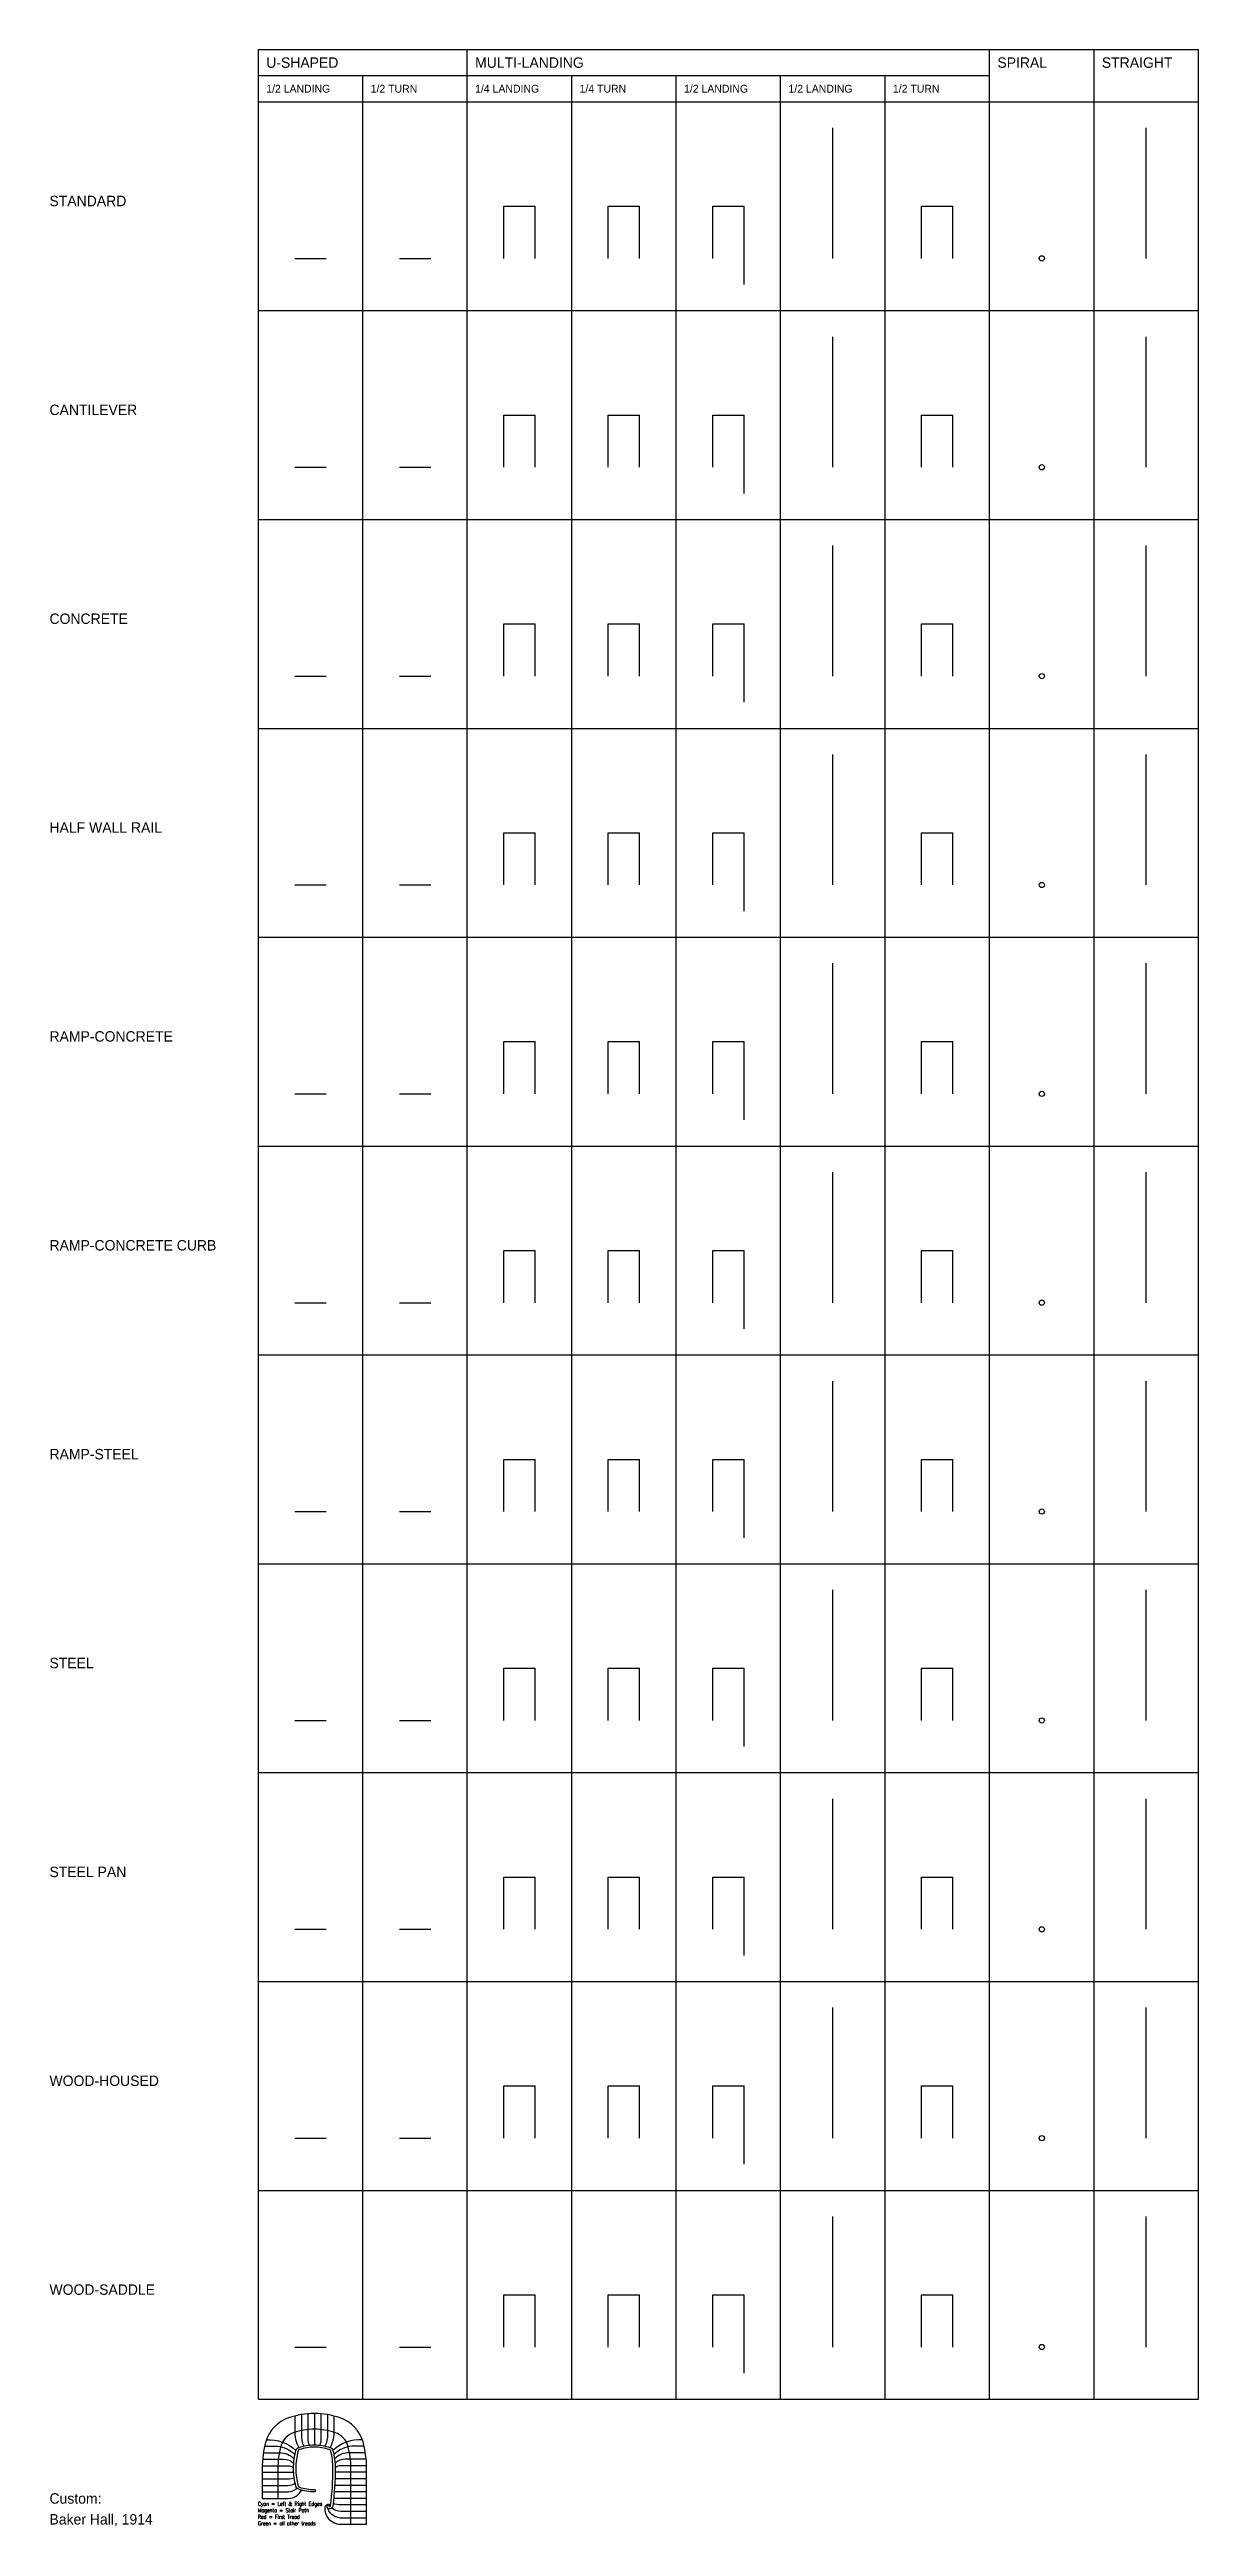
# Model space of a CAD drawing. Header units: inches. Extents: x 2644 to 5284, y -2708 to 2984.
import ezdxf

# ---------------------------------------------------------------- set-up
doc = ezdxf.new("R2010")
doc.units = ezdxf.units.IN
doc.header["$LTSCALE"] = 0.5
doc.header["$MEASUREMENT"] = 0
doc.layers.add('A-Anno-Note', color=231, linetype='Continuous', lineweight=25)
doc.layers.add('Hidden', color=7, linetype='Continuous')
doc.styles.add('Arch-Dim', font='romans.shx', dxfattribs={"width": 0.75})

msp = doc.modelspace()

# ---------------------------------------------------------------- linework, layer by layer
for p, q in [((3124, -2416), (3124, 2984)), ((3124, 2984), (5284, 2984)), ((3604, -2416), (3604, 2984)), ((4804, -2416), (4804, 2984)), ((5044, -2416), (5044, 2984)), ((5284, -2416), (5284, 2984)), ((3124, 2924), (4804, 2924)), ((3364, -2416), (3364, 2924)), ((3844, -2416), (3844, 2924)), ((4084, -2416), (4084, 2924)), ((4324, -2416), (4324, 2924)), ((4564, -2416), (4564, 2924)), ((3124, 2864), (5284, 2864)), ((4444, 2684), (4444, 2804)), ((5164, 2504), (5164, 2804)), ((4444, 2624), (4444, 2684)), ((3688, 2504), (3688, 2624)), ((3688, 2624), (3760, 2624)), ((3760, 2504), (3760, 2624)), ((3928, 2624), (4000, 2624)), ((3928, 2504), (3928, 2624)), ((4000, 2504), (4000, 2624)), ((4168, 2624), (4240, 2624)), ((4168, 2504), (4168, 2624)), ((4240, 2444), (4240, 2624)), ((4444, 2504), (4444, 2624)), ((4648, 2624), (4720, 2624)), ((4648, 2504), (4648, 2624)), ((4720, 2504), (4720, 2624)), ((3208, 2504), (3280, 2504)), ((3448, 2504), (3520, 2504)), ((3124, 2384), (5284, 2384)), ((4444, 2204), (4444, 2324)), ((5164, 2024), (5164, 2324)), ((4444, 2144), (4444, 2204)), ((3688, 2024), (3688, 2144)), ((3688, 2144), (3760, 2144)), ((3760, 2024), (3760, 2144)), ((3928, 2024), (3928, 2144)), ((3928, 2144), (4000, 2144)), ((4000, 2024), (4000, 2144)), ((4168, 2024), (4168, 2144)), ((4168, 2144), (4240, 2144)), ((4240, 1964), (4240, 2144)), ((4444, 2024), (4444, 2144)), ((4648, 2024), (4648, 2144)), ((4648, 2144), (4720, 2144)), ((4720, 2024), (4720, 2144)), ((3208, 2024), (3280, 2024)), ((3448, 2024), (3520, 2024)), ((3124, 1904), (5284, 1904)), ((4444, 1724), (4444, 1844)), ((5164, 1544), (5164, 1844)), ((4444, 1664), (4444, 1724)), ((3688, 1544), (3688, 1664)), ((3688, 1664), (3760, 1664)), ((3760, 1544), (3760, 1664)), ((3928, 1664), (4000, 1664)), ((3928, 1544), (3928, 1664)), ((4000, 1544), (4000, 1664)), ((4168, 1664), (4240, 1664)), ((4168, 1544), (4168, 1664)), ((4240, 1484), (4240, 1664)), ((4444, 1544), (4444, 1664)), ((4648, 1664), (4720, 1664)), ((4648, 1544), (4648, 1664)), ((4720, 1544), (4720, 1664)), ((3208, 1544), (3280, 1544)), ((3448, 1544), (3520, 1544)), ((3124, 1424), (5284, 1424)), ((4444, 1244), (4444, 1364)), ((5164, 1064), (5164, 1364)), ((4444, 1184), (4444, 1244)), ((3688, 1064), (3688, 1184)), ((3688, 1184), (3760, 1184)), ((3760, 1064), (3760, 1184)), ((3928, 1064), (3928, 1184)), ((3928, 1184), (4000, 1184)), ((4000, 1064), (4000, 1184)), ((4168, 1064), (4168, 1184)), ((4168, 1184), (4240, 1184)), ((4240, 1004), (4240, 1184)), ((4444, 1064), (4444, 1184)), ((4648, 1184), (4720, 1184)), ((4648, 1064), (4648, 1184)), ((4720, 1064), (4720, 1184)), ((3208, 1064), (3280, 1064)), ((3448, 1064), (3520, 1064)), ((3124, 944), (5284, 944)), ((4444, 764), (4444, 884)), ((5164, 584), (5164, 884)), ((4444, 704), (4444, 764)), ((3688, 584), (3688, 704)), ((3688, 704), (3760, 704)), ((3760, 584), (3760, 704)), ((3928, 704), (4000, 704)), ((3928, 584), (3928, 704)), ((4000, 584), (4000, 704)), ((4168, 704), (4240, 704)), ((4168, 584), (4168, 704)), ((4240, 524), (4240, 704)), ((4444, 584), (4444, 704)), ((4648, 704), (4720, 704)), ((4648, 584), (4648, 704)), ((4720, 584), (4720, 704)), ((3208, 584), (3280, 584)), ((3448, 584), (3520, 584)), ((3124, 464), (5284, 464)), ((4444, 284), (4444, 404)), ((5164, 104), (5164, 404)), ((4444, 224), (4444, 284)), ((3688, 104), (3688, 224)), ((3688, 224), (3760, 224)), ((3760, 104), (3760, 224)), ((3928, 104), (3928, 224)), ((3928, 224), (4000, 224)), ((4000, 104), (4000, 224)), ((4168, 104), (4168, 224)), ((4168, 224), (4240, 224)), ((4240, 44), (4240, 224)), ((4444, 104), (4444, 224)), ((4648, 224), (4720, 224)), ((4648, 104), (4648, 224)), ((4720, 104), (4720, 224)), ((3208, 104), (3280, 104)), ((3448, 104), (3520, 104)), ((3124, -16), (5284, -16)), ((4444, -196), (4444, -76)), ((5164, -376), (5164, -76)), ((4444, -256), (4444, -196)), ((3688, -376), (3688, -256)), ((3688, -256), (3760, -256)), ((3760, -376), (3760, -256)), ((3928, -256), (4000, -256)), ((3928, -376), (3928, -256)), ((4000, -376), (4000, -256)), ((4168, -256), (4240, -256)), ((4168, -376), (4168, -256)), ((4240, -436), (4240, -256)), ((4444, -376), (4444, -256)), ((4648, -256), (4720, -256)), ((4648, -376), (4648, -256)), ((4720, -376), (4720, -256)), ((3208, -376), (3280, -376)), ((3448, -376), (3520, -376)), ((3124, -496), (5284, -496)), ((4444, -676), (4444, -556)), ((5164, -856), (5164, -556)), ((4444, -736), (4444, -676)), ((3688, -856), (3688, -736)), ((3688, -736), (3760, -736)), ((3760, -856), (3760, -736)), ((3928, -856), (3928, -736)), ((3928, -736), (4000, -736)), ((4000, -856), (4000, -736)), ((4168, -856), (4168, -736)), ((4168, -736), (4240, -736)), ((4240, -916), (4240, -736)), ((4444, -856), (4444, -736)), ((4648, -736), (4720, -736)), ((4648, -856), (4648, -736)), ((4720, -856), (4720, -736)), ((3208, -856), (3280, -856)), ((3448, -856), (3520, -856)), ((3124, -976), (5284, -976)), ((4444, -1156), (4444, -1036)), ((5164, -1336), (5164, -1036)), ((4444, -1216), (4444, -1156)), ((3688, -1336), (3688, -1216)), ((3688, -1216), (3760, -1216)), ((3760, -1336), (3760, -1216)), ((3928, -1336), (3928, -1216)), ((3928, -1216), (4000, -1216)), ((4000, -1336), (4000, -1216)), ((4168, -1336), (4168, -1216)), ((4168, -1216), (4240, -1216)), ((4240, -1396), (4240, -1216)), ((4444, -1336), (4444, -1216)), ((4648, -1216), (4720, -1216)), ((4648, -1336), (4648, -1216)), ((4720, -1336), (4720, -1216)), ((3208, -1336), (3280, -1336)), ((3448, -1336), (3520, -1336)), ((3124, -1456), (5284, -1456)), ((4444, -1636), (4444, -1516)), ((5164, -1816), (5164, -1516)), ((4444, -1696), (4444, -1636)), ((3688, -1816), (3688, -1696)), ((3688, -1696), (3760, -1696)), ((3760, -1816), (3760, -1696)), ((3928, -1696), (4000, -1696)), ((3928, -1816), (3928, -1696)), ((4000, -1816), (4000, -1696)), ((4168, -1696), (4240, -1696)), ((4168, -1816), (4168, -1696)), ((4240, -1876), (4240, -1696)), ((4444, -1816), (4444, -1696)), ((4648, -1696), (4720, -1696)), ((4648, -1816), (4648, -1696)), ((4720, -1816), (4720, -1696)), ((3208, -1816), (3280, -1816)), ((3448, -1816), (3520, -1816)), ((3124, -1936), (5284, -1936)), ((4444, -2116), (4444, -1996)), ((5164, -2296), (5164, -1996)), ((4444, -2176), (4444, -2116)), ((3688, -2296), (3688, -2176)), ((3688, -2176), (3760, -2176)), ((3760, -2296), (3760, -2176)), ((3928, -2296), (3928, -2176)), ((3928, -2176), (4000, -2176)), ((4000, -2296), (4000, -2176)), ((4168, -2296), (4168, -2176)), ((4168, -2176), (4240, -2176)), ((4240, -2356), (4240, -2176)), ((4444, -2296), (4444, -2176)), ((4648, -2296), (4648, -2176)), ((4648, -2176), (4720, -2176)), ((4720, -2296), (4720, -2176)), ((3208, -2296), (3280, -2296)), ((3448, -2296), (3520, -2296)), ((3124, -2416), (5284, -2416))]:
    msp.add_line(p, q)
at = {"color": 3}
for p, q in [((3252.7, -2448.9), (3252.7, -2520.9)), ((3132.7, -2583.9), (3205, -2583.9)), ((3372.7, -2613.9), (3299.5, -2613.9)), ((3372.7, -2598.9), (3300.2, -2598.9)), ((3372.7, -2583.9), (3300.6, -2583.9)), ((3372.7, -2643.9), (3297, -2643.9)), ((3372.7, -2628.9), (3298.4, -2628.9))]:
    msp.add_line(p, q, dxfattribs=at)
at = {"color": 4}
for points in [[(3372.7, -2703.9), (3372.7, -2574.9, 0.063386), (3364.4, -2513.7, 0.243997), (3312, -2458.8, 0.082763), (3252.7, -2448.9, 0.082763), (3193.3, -2458.8, 0.243997), (3140.9, -2513.7, 0.063386), (3132.7, -2574.9), (3132.7, -2643.9)], [(3252.7, -2628.9, -0.082763), (3216.7, -2622.9, -0.231561), (3210.2, -2616.4, -0.060955), (3204.7, -2574.9, -0.060955), (3210.2, -2533.4, -0.231561), (3216.7, -2526.9, -0.082763), (3252.7, -2520.9, -0.082763), (3288.7, -2526.9, -0.231561), (3295.2, -2533.4, -0.060955), (3300.7, -2574.9, -0.032739), (3294.9, -2661.4, -0.259821), (3288.7, -2667.9, -1.18046), (3287, -2657.7)]]:
    msp.add_lwpolyline(points, format="xyb", dxfattribs=at)
at = {"color": 6}
msp.add_lwpolyline([(3336.7, -2703.9), (3336.7, -2575, 0.062689), (3329.8, -2523.4, 0.241885), (3300.3, -2492.8, 0.082763), (3252.7, -2484.9, 0.082763), (3205, -2492.8, 0.241885), (3175.6, -2523.4, 0.062689), (3168.7, -2575), (3168.7, -2643.9)], format="xyb", dxfattribs=at)
at = {"color": 3}
for points in [[(3207.7, -2454.5), (3207.7, -2487.5, 0.132484), (3216.7, -2526.9, 0.132484)], [(3222.7, -2451.4), (3222.7, -2497.5, 0.134492), (3228.4, -2523.6, 0.134492)], [(3237.7, -2449.5), (3237.7, -2507.8, 0.11635), (3240.5, -2521.5, 0.11635)], [(3267.7, -2449.5), (3267.7, -2507.8, -0.11635), (3264.9, -2521.5, -0.11635)], [(3282.7, -2451.4), (3282.7, -2497.5, -0.134492), (3276.9, -2523.6, -0.134492)], [(3297.7, -2454.5), (3297.7, -2487.5, -0.132484), (3288.7, -2526.9, -0.132484)], [(3133.7, -2553.9), (3181.7, -2553.9, -0.223297), (3205.2, -2563.5, -0.223297)], [(3135.6, -2538.9), (3171.8, -2538.9, -0.224341), (3206.2, -2553.4, -0.224341)], [(3138.4, -2523.9), (3166.8, -2523.9, -0.181672), (3207.9, -2543.3, -0.181672)], [(3142.5, -2508.9, -0.195535), (3210.2, -2533.4)], [(3362.9, -2508.9, 0.195535), (3295.2, -2533.4, 0.195535)], [(3366.9, -2523.9), (3338.5, -2523.9, 0.181672), (3297.4, -2543.3, 0.181672)], [(3369.7, -2538.9), (3333.5, -2538.9, 0.224341), (3299.1, -2553.4, 0.224341)], [(3371.6, -2553.9), (3323.6, -2553.9, 0.223297), (3300.2, -2563.5, 0.223297)], [(3132.7, -2568.9), (3192.1, -2568.9, -0.205704), (3204.7, -2573.7, -0.165494)], [(3132.7, -2598.9), (3192.1, -2598.9, 0.032979), (3206.6, -2596.7, 0.165494)], [(3132.7, -2613.9), (3191.7, -2613.9, 0.160564), (3208.5, -2609.1, 0.156222)], [(3372.7, -2568.9), (3313.2, -2568.9, 0.205704), (3300.7, -2573.7, 0.205704)], [(3132.7, -2628.9), (3192.4, -2628.9, 0.16245), (3212.7, -2620.4, 0.259663)], [(3132.7, -2643.9), (3192.7, -2643.9, 0.262487), (3223.6, -2625)], [(3372.7, -2688.9), (3313, -2688.9, -0.325496), (3281.8, -2662.4)], [(3372.7, -2673.9), (3313.6, -2673.9, -0.212182), (3292.5, -2665.5, -0.212182)], [(3372.7, -2658.9), (3313.2, -2658.9, -0.040323), (3295.6, -2655.9, -0.040323)]]:
    msp.add_lwpolyline(points, format="xyb", dxfattribs=at)
msp.add_lwpolyline([(3289.6, -2660.7, 0.02776), (3289.7, -2660.3, 0.032592), (3295.4, -2574.9, 0.06056), (3290.2, -2534.9, 0.223117), (3287, -2531.8, 0.082763), (3252.7, -2526.1, 0.082763), (3218.4, -2531.8, 0.223117), (3215.2, -2534.9, 0.060525), (3209.9, -2574.9, 0.060525), (3215.2, -2614.8, 0.223117), (3218.4, -2617.9, 0.082763), (3252.7, -2623.6, -1), (3252.7, -2628.9)], format="xyb")
at = {"color": 1}
msp.add_lwpolyline([(3372.7, -2703.9), (3312.7, -2703.9, -0.425639), (3277.2, -2664.3, -0.46988), (3287, -2657.7)], format="xyb", dxfattribs=at)
for centre in [(4924, 2504), (4924, 2024), (4924, 1544), (4924, 1064), (4924, 584), (4924, 104), (4924, -376), (4924, -856), (4924, -1336), (4924, -1816), (4924, -2296)]:
    msp.add_circle(centre, 6)
msp.add_arc((3287, -2660.3), 2.61, 270, 90)
at = {"layer": 'Hidden'}
msp.add_line((3285.9, -2659.1), (3287, -2662.9), dxfattribs=at)

# ---------------------------------------------------------------- texts
for s, height, p in [('U-SHAPED', 24, (3142, 2942)), ('MULTI-LANDING', 24, (3622, 2942)), ('SPIRAL', 24, (4822, 2942)), ('STRAIGHT', 24, (5062, 2942)), ('1/2 LANDING', 18, (3142, 2885)), ('1/2 TURN', 18, (3382, 2885)), ('1/4 LANDING', 18, (3622, 2885)), ('1/4 TURN', 18, (3862, 2885)), ('1/2 LANDING', 18, (4102, 2885)), ('1/2 LANDING', 18, (4342, 2885)), ('1/2 TURN', 18, (4582, 2885)), ('STANDARD', 24, (2644, 2624)), ('CANTILEVER', 24, (2644, 2144)), ('CONCRETE', 24, (2644, 1664)), ('HALF WALL RAIL', 24, (2644, 1184)), ('RAMP-CONCRETE', 24, (2644, 704)), ('RAMP-CONCRETE CURB', 24, (2644, 224)), ('RAMP-STEEL', 24, (2644, -256)), ('STEEL', 24, (2644, -736)), ('STEEL PAN', 24, (2644, -1216)), ('WOOD-HOUSED', 24, (2644, -1696)), ('WOOD-SADDLE', 24, (2644, -2176)), ('Custom:', 24, (2644, -2656)), ('Baker Hall, 1914', 24, (2644, -2703.9))]:
    msp.add_text(s, height=height).set_placement(p)
at = {"layer": 'A-Anno-Note', "color": 4, "style": 'Arch-Dim', "width": 0.75}
msp.add_text('Cyan = Left & Right Edges', height=9, dxfattribs=at).set_placement((3123, -2660.7))
at = {"layer": 'A-Anno-Note', "color": 6, "style": 'Arch-Dim', "width": 0.75}
msp.add_text('Magenta = Stair Path', height=9, dxfattribs=at).set_placement((3123, -2675.7))
at = {"layer": 'A-Anno-Note', "color": 3, "style": 'Arch-Dim', "width": 0.75}
msp.add_text('Green = all other treads', height=9, dxfattribs=at).set_placement((3123, -2705.7))
at = {"layer": 'A-Anno-Note', "color": 1, "style": 'Arch-Dim', "width": 0.75}
msp.add_text('Red = First Tread', height=9, dxfattribs=at).set_placement((3123, -2690.7))

doc.saveas('drawing.dxf')
